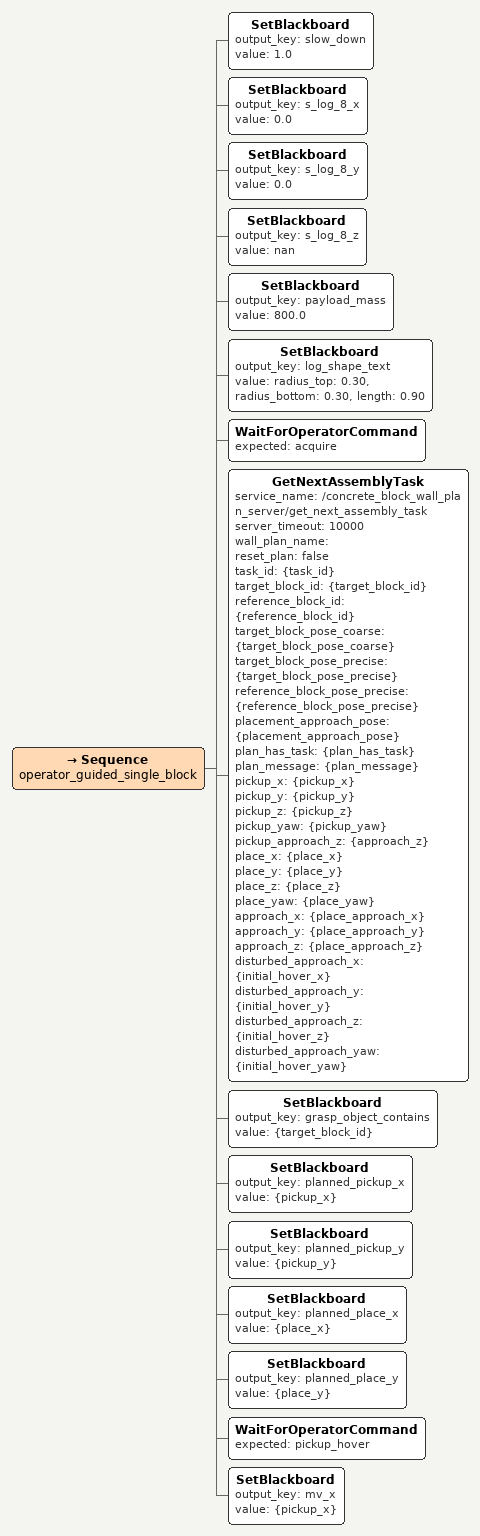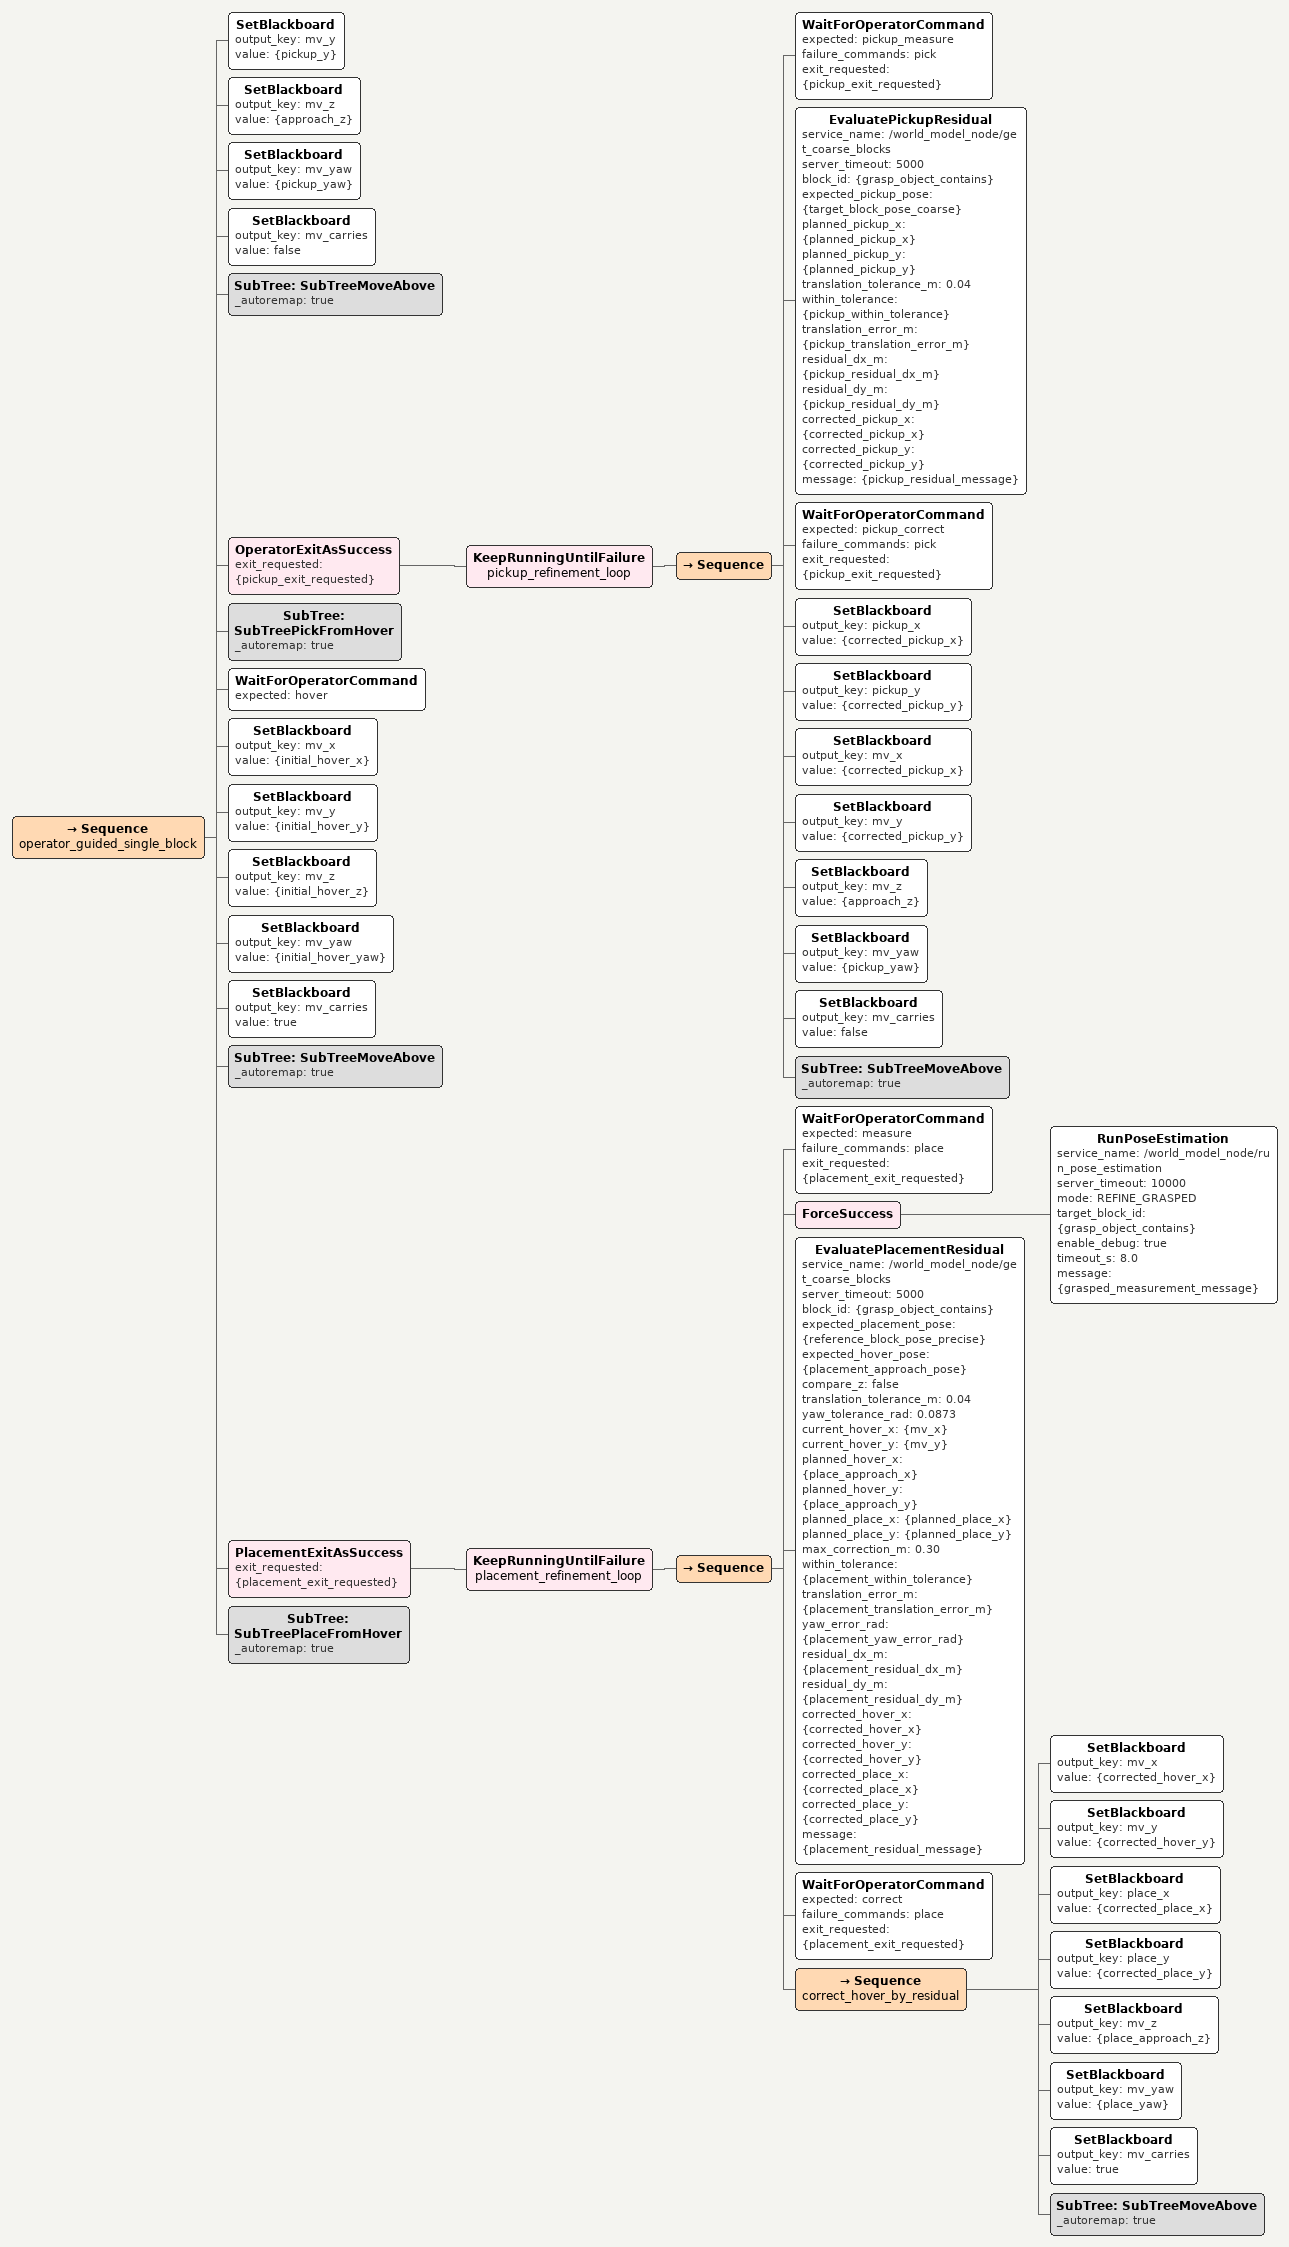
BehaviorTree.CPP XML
<Sequence name="operator_guided_single_block">
  <SetBlackboard output_key="slow_down" value="1.0"/>
  <SetBlackboard output_key="s_log_8_x" value="0.0"/>
  <SetBlackboard output_key="s_log_8_y" value="0.0"/>
  <SetBlackboard output_key="s_log_8_z" value="nan"/>
  <SetBlackboard output_key="payload_mass" value="800.0"/>
  <SetBlackboard output_key="log_shape_text" value="radius_top: 0.30, radius_bottom: 0.30, length: 0.90"/>

  <WaitForOperatorCommand expected="acquire"/>
  <GetNextAssemblyTask service_name="/concrete_block_wall_plan_server/get_next_assembly_task" server_timeout="10000" wall_plan_name="" reset_plan="false" task_id="{task_id}" target_block_id="{target_block_id}" reference_block_id="{reference_block_id}" target_block_pose_coarse="{target_block_pose_coarse}" target_block_pose_precise="{target_block_pose_precise}" reference_block_pose_precise="{reference_block_pose_precise}" placement_approach_pose="{placement_approach_pose}" plan_has_task="{plan_has_task}" plan_message="{plan_message}" pickup_x="{pickup_x}" pickup_y="{pickup_y}" pickup_z="{pickup_z}" pickup_yaw="{pickup_yaw}" pickup_approach_z="{approach_z}" place_x="{place_x}" place_y="{place_y}" place_z="{place_z}" place_yaw="{place_yaw}" approach_x="{place_approach_x}" approach_y="{place_approach_y}" approach_z="{place_approach_z}" disturbed_approach_x="{initial_hover_x}" disturbed_approach_y="{initial_hover_y}" disturbed_approach_z="{initial_hover_z}" disturbed_approach_yaw="{initial_hover_yaw}"/>
  <SetBlackboard output_key="grasp_object_contains" value="{target_block_id}"/>
  <SetBlackboard output_key="planned_pickup_x" value="{pickup_x}"/>
  <SetBlackboard output_key="planned_pickup_y" value="{pickup_y}"/>
  <!-- Keep the planned endpoints immutable: the refinement loop derives
       its accumulated correction from these rather than reusing a prior
       corrected descend target. -->
  <SetBlackboard output_key="planned_place_x" value="{place_x}"/>
  <SetBlackboard output_key="planned_place_y" value="{place_y}"/>

  <WaitForOperatorCommand expected="pickup_hover"/>
  <SetBlackboard output_key="mv_x" value="{pickup_x}"/>
</Sequence>

<Sequence name="operator_guided_single_block">
  <SetBlackboard output_key="mv_y" value="{pickup_y}"/>
  <SetBlackboard output_key="mv_z" value="{approach_z}"/>
  <SetBlackboard output_key="mv_yaw" value="{pickup_yaw}"/>
  <SetBlackboard output_key="mv_carries" value="false"/>
  <SubTree ID="SubTreeMoveAbove" _autoremap="true"/>
  <OperatorExitAsSuccess exit_requested="{pickup_exit_requested}">
    <KeepRunningUntilFailure name="pickup_refinement_loop">
      <Sequence>
        <WaitForOperatorCommand expected="pickup_measure" failure_commands="pick" exit_requested="{pickup_exit_requested}"/>
        <EvaluatePickupResidual service_name="/world_model_node/get_coarse_blocks" server_timeout="5000" block_id="{grasp_object_contains}" expected_pickup_pose="{target_block_pose_coarse}" planned_pickup_x="{planned_pickup_x}" planned_pickup_y="{planned_pickup_y}" translation_tolerance_m="0.04" within_tolerance="{pickup_within_tolerance}" translation_error_m="{pickup_translation_error_m}" residual_dx_m="{pickup_residual_dx_m}" residual_dy_m="{pickup_residual_dy_m}" corrected_pickup_x="{corrected_pickup_x}" corrected_pickup_y="{corrected_pickup_y}" message="{pickup_residual_message}"/>
        <WaitForOperatorCommand expected="pickup_correct" failure_commands="pick" exit_requested="{pickup_exit_requested}"/>
        <SetBlackboard output_key="pickup_x" value="{corrected_pickup_x}"/>
        <SetBlackboard output_key="pickup_y" value="{corrected_pickup_y}"/>
        <SetBlackboard output_key="mv_x" value="{corrected_pickup_x}"/>
        <SetBlackboard output_key="mv_y" value="{corrected_pickup_y}"/>
        <SetBlackboard output_key="mv_z" value="{approach_z}"/>
        <SetBlackboard output_key="mv_yaw" value="{pickup_yaw}"/>
        <SetBlackboard output_key="mv_carries" value="false"/>
        <SubTree ID="SubTreeMoveAbove" _autoremap="true"/>
      </Sequence>
    </KeepRunningUntilFailure>
  </OperatorExitAsSuccess>
  <SubTree ID="SubTreePickFromHover" _autoremap="true"/>

  <WaitForOperatorCommand expected="hover"/>
  <SetBlackboard output_key="mv_x" value="{initial_hover_x}"/>
  <SetBlackboard output_key="mv_y" value="{initial_hover_y}"/>
  <SetBlackboard output_key="mv_z" value="{initial_hover_z}"/>
  <SetBlackboard output_key="mv_yaw" value="{initial_hover_yaw}"/>
  <SetBlackboard output_key="mv_carries" value="true"/>
  <SubTree ID="SubTreeMoveAbove" _autoremap="true"/>

  <PlacementExitAsSuccess exit_requested="{placement_exit_requested}">
    <KeepRunningUntilFailure name="placement_refinement_loop">
      <Sequence>
        <!-- "place" returns FAILURE deliberately: it is the clean exit
           from KeepRunningUntilFailure into SubTreePlaceBlock below. -->
        <WaitForOperatorCommand expected="measure" failure_commands="place" exit_requested="{placement_exit_requested}"/>
        <ForceSuccess>
          <RunPoseEstimation service_name="/world_model_node/run_pose_estimation" server_timeout="10000" mode="REFINE_GRASPED" target_block_id="{grasp_object_contains}" enable_debug="true" timeout_s="8.0" message="{grasped_measurement_message}"/>
        </ForceSuccess>
        <EvaluatePlacementResidual service_name="/world_model_node/get_coarse_blocks" server_timeout="5000" block_id="{grasp_object_contains}" expected_placement_pose="{reference_block_pose_precise}" expected_hover_pose="{placement_approach_pose}" compare_z="false" translation_tolerance_m="0.04" yaw_tolerance_rad="0.0873" current_hover_x="{mv_x}" current_hover_y="{mv_y}" planned_hover_x="{place_approach_x}" planned_hover_y="{place_approach_y}" planned_place_x="{planned_place_x}" planned_place_y="{planned_place_y}" max_correction_m="0.30" within_tolerance="{placement_within_tolerance}" translation_error_m="{placement_translation_error_m}" yaw_error_rad="{placement_yaw_error_rad}" residual_dx_m="{placement_residual_dx_m}" residual_dy_m="{placement_residual_dy_m}" corrected_hover_x="{corrected_hover_x}" corrected_hover_y="{corrected_hover_y}" corrected_place_x="{corrected_place_x}" corrected_place_y="{corrected_place_y}" message="{placement_residual_message}"/>
        <WaitForOperatorCommand expected="correct" failure_commands="place" exit_requested="{placement_exit_requested}"/>
        <Sequence name="correct_hover_by_residual">
          <SetBlackboard output_key="mv_x" value="{corrected_hover_x}"/>
          <SetBlackboard output_key="mv_y" value="{corrected_hover_y}"/>
          <SetBlackboard output_key="place_x" value="{corrected_place_x}"/>
          <SetBlackboard output_key="place_y" value="{corrected_place_y}"/>
          <SetBlackboard output_key="mv_z" value="{place_approach_z}"/>
          <SetBlackboard output_key="mv_yaw" value="{place_yaw}"/>
          <SetBlackboard output_key="mv_carries" value="true"/>
          <SubTree ID="SubTreeMoveAbove" _autoremap="true"/>
        </Sequence>
      </Sequence>
    </KeepRunningUntilFailure>
  </PlacementExitAsSuccess>
  <!-- The operator workflow has already reached and optionally corrected
       the placement hover.  Do not re-plan a redundant A2B approach. -->
  <SubTree ID="SubTreePlaceFromHover" _autoremap="true"/>
</Sequence>
